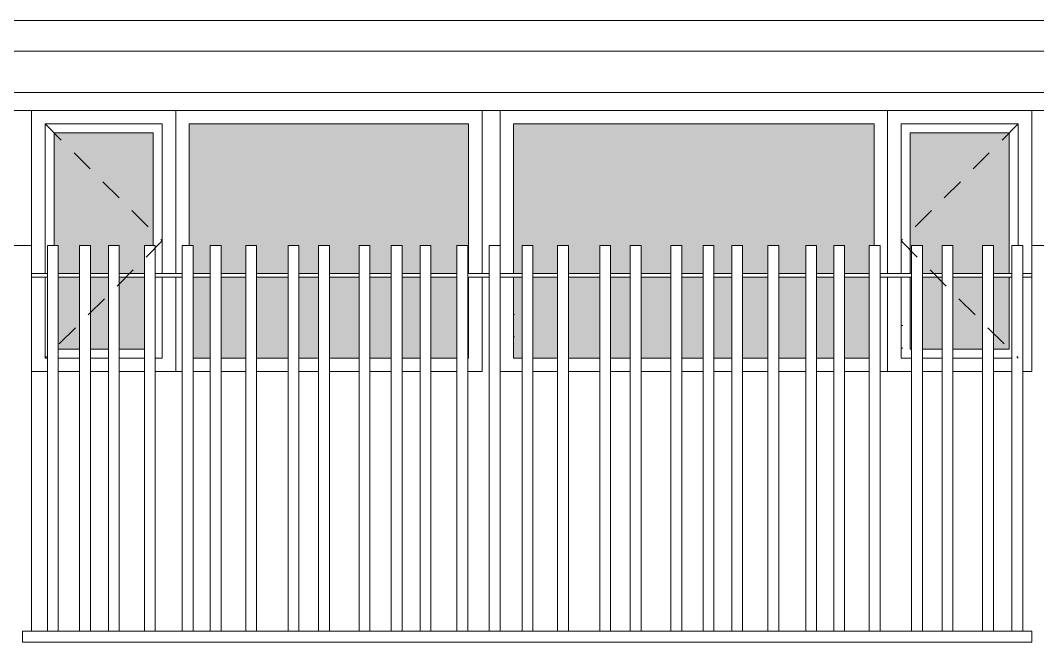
# Model space of a CAD drawing. Header units: metres. Extents: x -183 to 1639, y -350 to 198.
# Drawn here: x 730.04 to 735.68, y -180.97 to -177.55 of the extents above; entities that cross this region are included whole.
import ezdxf

# ---------------------------------------------------------------- set-up
doc = ezdxf.new("R2010")
doc.units = ezdxf.units.M
doc.header["$MEASUREMENT"] = 0
doc.linetypes.add('DASHED', pattern=[19.05, 12.7, -6.35])
for name, color, linetype in [('okna', 4, 'Continuous'), ('pohled', 4, 'Continuous'), ('SRAFA', 251, 'Continuous')]:
    doc.layers.add(name, color=color, linetype=linetype)

msp = doc.modelspace()

# ---------------------------------------------------------------- hatches: boundary and pattern name
at = {"layer": 'okna', "linetype": 'Continuous', "lineweight": 0}
h = msp.add_hatch(dxfattribs=at)
h.set_pattern_fill('DOTS', color=256, style=0)
h.set_pattern_definition([(360, (204.680257, 62.7584), (0.03125, 0.0625), [0, -0.0625])])
h.paths.add_polyline_path([(732.802, -179.4213), (732.802, -179.1228), (732.7737, -179.1228), (732.7737, -179.4213)])
at = {"layer": 'SRAFA', "linetype": 'Continuous', "lineweight": 0}
for points in [[(730.9737, -178.7963), (730.9946, -178.7963), (730.9946, -178.9528), (731.0901, -178.9528), (731.0901, -178.7963), (731.1501, -178.7963), (731.1501, -178.9528), (731.2873, -178.9528), (731.2873, -178.7963), (731.3473, -178.7963), (731.3473, -178.9528), (731.5221, -178.9528), (731.5221, -178.7963), (731.5821, -178.7963), (731.5821, -178.9528), (731.6911, -178.9528), (731.6911, -178.7963), (731.7511, -178.7963), (731.7511, -178.9528), (731.9165, -178.9528), (731.9165, -178.7963), (731.9765, -178.7963), (731.9765, -178.9528), (732.0949, -178.9528), (732.0949, -178.7963), (732.1549, -178.7963), (732.1549, -178.9528), (732.2546, -178.9528), (732.2546, -178.7963), (732.3146, -178.7963), (732.3146, -178.9528), (732.4587, -178.9528), (732.4587, -178.7963), (732.5187, -178.7963), (732.5187, -178.9528), (732.5237, -178.9528), (732.5237, -178.1213), (730.9737, -178.1213)], [(732.7737, -178.9528), (732.8201, -178.9528), (732.8201, -178.7963), (732.8801, -178.7963), (732.8801, -178.9528), (733.0173, -178.9528), (733.0173, -178.7963), (733.0773, -178.7963), (733.0773, -178.9528), (733.252, -178.9528), (733.252, -178.7963), (733.312, -178.7963), (733.312, -178.9528), (733.4211, -178.9528), (733.4211, -178.7963), (733.4811, -178.7963), (733.4811, -178.9528), (733.6465, -178.9528), (733.6465, -178.7963), (733.7065, -178.7963), (733.7065, -178.9528), (733.8249, -178.9528), (733.8249, -178.7963), (733.8849, -178.7963), (733.8849, -178.9528), (733.9845, -178.9528), (733.9845, -178.7963), (734.0445, -178.7963), (734.0445, -178.9528), (734.1845, -178.9528), (734.1845, -178.7963), (734.2445, -178.7963), (734.2445, -178.9528), (734.3945, -178.9528), (734.3945, -178.7963), (734.4545, -178.7963), (734.4545, -178.9528), (734.55, -178.9528), (734.55, -178.7963), (734.61, -178.7963), (734.61, -178.9528), (734.7472, -178.9528), (734.7472, -178.7963), (734.7737, -178.7963), (734.7737, -178.1213), (732.7737, -178.1213)], [(730.5246, -178.7963), (730.5846, -178.7963), (730.5846, -178.9528), (730.7246, -178.9528), (730.7246, -178.7963), (730.7737, -178.7963), (730.7737, -178.1713), (730.2237, -178.1713), (730.2237, -178.7963), (730.2466, -178.7963), (730.2466, -178.9528), (730.365, -178.9528), (730.365, -178.7963), (730.425, -178.7963), (730.425, -178.9528), (730.5246, -178.9528)], [(734.9737, -178.9528), (734.982, -178.9528), (734.982, -178.7963), (735.042, -178.7963), (735.042, -178.9528), (735.151, -178.9528), (735.151, -178.7963), (735.211, -178.7963), (735.211, -178.9528), (735.3764, -178.9528), (735.3764, -178.7963), (735.4364, -178.7963), (735.4364, -178.9528), (735.5237, -178.9528), (735.5237, -178.1713), (734.9737, -178.1713)], [(730.365, -179.3713), (730.365, -178.9728), (730.3567, -178.9728), (730.2466, -178.9728), (730.2466, -179.3713)], [(730.5246, -179.3713), (730.5246, -178.9728), (730.425, -178.9728), (730.425, -179.3713)], [(730.5846, -178.9728), (730.5846, -179.3713), (730.7246, -179.3713), (730.7246, -178.9728)], [(730.9946, -178.9728), (730.9946, -179.4213), (731.0901, -179.4213), (731.0901, -178.9728)], [(731.1501, -178.9728), (731.1501, -179.4213), (731.2873, -179.4213), (731.2873, -178.9728)], [(731.3473, -178.9728), (731.3473, -179.4213), (731.5221, -179.4213), (731.5221, -178.9728), (731.5212, -178.9728)], [(731.5821, -178.9728), (731.5821, -179.4213), (731.6911, -179.4213), (731.6911, -178.9728)], [(731.7511, -178.9728), (731.7511, -179.4213), (731.9165, -179.4213), (731.9165, -178.9728)], [(731.9765, -178.9728), (731.9765, -179.4213), (732.0949, -179.4213), (732.0949, -178.9728), (732.0867, -178.9728)], [(732.1549, -178.9728), (732.1549, -179.4213), (732.2546, -179.4213), (732.2546, -178.9728)], [(732.3146, -178.9728), (732.3146, -179.4213), (732.4587, -179.4213), (732.4587, -178.9728)], [(732.8201, -179.4213), (732.8201, -178.9728), (732.7737, -178.9728), (732.7737, -179.4213)], [(733.0173, -179.4213), (733.0173, -178.9728), (732.8801, -178.9728), (732.8801, -179.4213)], [(733.252, -179.4213), (733.252, -178.9728), (733.0773, -178.9728), (733.0773, -179.4213)], [(733.4211, -179.4213), (733.4211, -178.9728), (733.312, -178.9728), (733.312, -179.4213)], [(733.6465, -179.4213), (733.6465, -178.9728), (733.4811, -178.9728), (733.4811, -179.4213)], [(733.8249, -179.4213), (733.8249, -178.9728), (733.7065, -178.9728), (733.7065, -179.4213)], [(733.9845, -179.4213), (733.9845, -178.9728), (733.8849, -178.9728), (733.8849, -179.4213)], [(734.1845, -179.4213), (734.1845, -178.9728), (734.0445, -178.9728), (734.0445, -179.4213)], [(734.3945, -179.4213), (734.3945, -178.9728), (734.2445, -178.9728), (734.2445, -179.4213)], [(734.55, -179.4213), (734.55, -178.9728), (734.4545, -178.9728), (734.4545, -179.4213)], [(734.7472, -179.4213), (734.7472, -178.9728), (734.61, -178.9728), (734.61, -179.4213)], [(734.982, -178.9728), (734.9737, -178.9728), (734.9737, -179.3713), (734.982, -179.3713)], [(735.042, -178.9728), (735.042, -179.3713), (735.151, -179.3713), (735.151, -178.9728)], [(735.211, -178.9728), (735.211, -179.3713), (735.3764, -179.3713), (735.3764, -178.9728)], [(735.4364, -178.9728), (735.4364, -179.3713), (735.5237, -179.3713), (735.5237, -178.9728)]]:
    msp.add_hatch(color=254, dxfattribs=at).paths.add_polyline_path(points)
h = msp.add_hatch(dxfattribs=at)
h.set_pattern_fill('DOTS', color=256, style=0)
h.set_pattern_definition([(360, (204.930257, 62.7584), (0.03125, 0.0625), [0, -0.0625])])
h.paths.add_polyline_path([(734.951, -179.4213), (734.951, -179.1228), (734.9237, -179.1228), (734.9237, -179.4213)])

# ---------------------------------------------------------------- linework, layer by layer
at = {"layer": 'okna', "linetype": 'Continuous', "lineweight": 0}
for p, q in [((732.5987, -178.0463), (732.5987, -178.7963)), ((732.6987, -178.0463), (732.6987, -178.7963)), ((735.6487, -178.0463), (735.6487, -178.9528)), ((729.1587, -178.7963), (730.0987, -178.7963)), ((730.0987, -180.9384), (730.0987, -178.7963)), ((730.1866, -180.9384), (730.1866, -178.7963)), ((730.2466, -178.7963), (730.2466, -180.9384)), ((730.365, -180.9375), (730.365, -178.7963)), ((730.425, -178.7963), (730.425, -180.9384)), ((730.5246, -180.9384), (730.5246, -178.7963)), ((730.5846, -178.7963), (730.5846, -180.9384)), ((730.7246, -180.9384), (730.7246, -178.7963)), ((730.7846, -178.7963), (730.7846, -180.9384)), ((730.9346, -180.9384), (730.9346, -178.7963)), ((730.9946, -178.7963), (730.9946, -180.9384)), ((731.0901, -180.9384), (731.0901, -178.7963)), ((731.1501, -178.7963), (731.1501, -180.9384)), ((731.2873, -180.9384), (731.2873, -178.7963)), ((731.3473, -178.7963), (731.3473, -180.9384)), ((731.5221, -180.9384), (731.5221, -178.7963)), ((731.5821, -178.7963), (731.5821, -180.9384)), ((731.6911, -180.9384), (731.6911, -178.7963)), ((731.7511, -178.7963), (731.7511, -180.9384)), ((731.9165, -180.9384), (731.9165, -178.7963)), ((731.9765, -178.7963), (731.9765, -180.9384)), ((732.0949, -180.9384), (732.0949, -178.7963)), ((732.1549, -178.7963), (732.1549, -180.9384)), ((732.2546, -180.9384), (732.2546, -178.7963)), ((732.3146, -178.7963), (732.3146, -180.9384)), ((732.4587, -180.9384), (732.4587, -178.7963)), ((732.5187, -178.7963), (732.5187, -180.9382)), ((732.6387, -180.9384), (732.6387, -178.7963)), ((732.6987, -178.7963), (732.6987, -180.9384)), ((732.8201, -180.9384), (732.8201, -178.7963)), ((732.8201, -178.7963), (732.8801, -178.7963)), ((732.8801, -178.7963), (732.8801, -180.9384)), ((733.0173, -180.9384), (733.0173, -178.7963)), ((733.0173, -178.7963), (733.0773, -178.7963)), ((733.0773, -178.7963), (733.0773, -180.9384)), ((733.252, -180.9384), (733.252, -178.7963)), ((733.252, -178.7963), (733.312, -178.7963)), ((733.312, -178.7963), (733.312, -180.9384)), ((733.4211, -180.9384), (733.4211, -178.7963)), ((733.4211, -178.7963), (733.4811, -178.7963)), ((733.4811, -178.7963), (733.4811, -180.9384)), ((733.6465, -180.9384), (733.6465, -178.7963)), ((733.6465, -178.7963), (733.7065, -178.7963)), ((733.7065, -178.7963), (733.7065, -180.9384)), ((733.8249, -180.9384), (733.8249, -178.7963)), ((733.8249, -178.7963), (733.8849, -178.7963)), ((733.8849, -178.7963), (733.8849, -180.9384)), ((733.9845, -180.9384), (733.9845, -178.7963)), ((733.9845, -178.7963), (734.0445, -178.7963)), ((734.0445, -178.7963), (734.0445, -180.9384)), ((734.1845, -180.9384), (734.1845, -178.7963)), ((734.1845, -178.7963), (734.2445, -178.7963)), ((734.2445, -178.7963), (734.2445, -180.9384)), ((734.3945, -178.7963), (734.4545, -178.7963)), ((734.3945, -180.9384), (734.3945, -178.7963)), ((734.4545, -178.7963), (734.4545, -180.9384)), ((734.55, -178.7963), (734.61, -178.7963)), ((734.55, -180.9384), (734.55, -178.7963)), ((734.61, -178.7963), (734.61, -180.9384)), ((734.7472, -178.7963), (734.8072, -178.7963)), ((734.7472, -180.9384), (734.7472, -178.7963)), ((734.8072, -178.7963), (734.8072, -180.9384)), ((734.982, -178.7963), (735.042, -178.7963)), ((734.982, -180.9384), (734.982, -178.7963)), ((735.042, -178.7963), (735.042, -180.9384)), ((735.151, -178.7963), (735.211, -178.7963)), ((735.151, -180.9384), (735.151, -178.7963)), ((735.211, -178.7963), (735.211, -180.9384)), ((735.3764, -178.7963), (735.4364, -178.7963)), ((735.3764, -180.9384), (735.3764, -178.7963)), ((735.4364, -178.7963), (735.4364, -180.9384)), ((735.5387, -178.7963), (735.5987, -178.7963)), ((735.5387, -180.9384), (735.5387, -178.7963)), ((735.5987, -178.7963), (735.5987, -180.9384)), ((735.8487, -178.7963), (735.6487, -178.7963)), ((730.0987, -178.9528), (730.1866, -178.9528)), ((730.2466, -178.9528), (730.365, -178.9528)), ((730.3567, -178.9528), (730.365, -178.9528)), ((730.425, -178.9528), (730.5246, -178.9528)), ((730.5846, -178.9528), (730.7246, -178.9528)), ((730.7846, -178.9528), (730.9346, -178.9528)), ((730.9946, -178.9528), (731.0901, -178.9528)), ((731.1501, -178.9528), (731.2873, -178.9528)), ((731.3473, -178.9528), (731.5221, -178.9528)), ((731.5212, -178.9528), (731.5221, -178.9528)), ((731.5821, -178.9528), (731.6911, -178.9528)), ((731.7511, -178.9528), (731.9165, -178.9528)), ((731.9765, -178.9528), (732.0949, -178.9528)), ((732.0867, -178.9528), (732.0949, -178.9528)), ((732.1549, -178.9528), (732.2546, -178.9528)), ((732.3146, -178.9528), (732.4587, -178.9528)), ((732.5187, -178.9528), (732.6387, -178.9528)), ((732.6987, -178.9528), (732.8201, -178.9528)), ((732.8801, -178.9528), (733.0173, -178.9528)), ((733.0773, -178.9528), (733.252, -178.9528)), ((733.312, -178.9528), (733.4211, -178.9528)), ((733.4811, -178.9528), (733.6465, -178.9528)), ((733.7065, -178.9528), (733.8249, -178.9528)), ((733.8849, -178.9528), (733.9845, -178.9528)), ((734.0445, -178.9528), (734.1845, -178.9528)), ((734.2445, -178.9528), (734.3945, -178.9528)), ((734.4545, -178.9528), (734.55, -178.9528)), ((734.61, -178.9528), (734.7472, -178.9528)), ((734.8072, -178.9528), (734.982, -178.9528)), ((735.042, -178.9528), (735.151, -178.9528)), ((735.211, -178.9528), (735.3764, -178.9528)), ((735.4364, -178.9528), (735.5387, -178.9528)), ((735.5987, -178.9528), (735.6487, -178.9528)), ((730.0987, -178.9728), (730.1866, -178.9728)), ((730.2466, -178.9728), (730.365, -178.9728)), ((730.3567, -178.9728), (730.365, -178.9728)), ((730.425, -178.9728), (730.5246, -178.9728)), ((730.5846, -178.9728), (730.7246, -178.9728)), ((730.7846, -178.9728), (730.9346, -178.9728)), ((730.9946, -178.9728), (731.0901, -178.9728)), ((731.1501, -178.9728), (731.2873, -178.9728)), ((731.3473, -178.9728), (731.5221, -178.9728)), ((731.5212, -178.9728), (731.5221, -178.9728)), ((731.5821, -178.9728), (731.6911, -178.9728)), ((731.7511, -178.9728), (731.9165, -178.9728)), ((731.9765, -178.9728), (732.0949, -178.9728)), ((732.0867, -178.9728), (732.0949, -178.9728)), ((732.1549, -178.9728), (732.2546, -178.9728)), ((732.3146, -178.9728), (732.4587, -178.9728)), ((732.5187, -178.9728), (732.6387, -178.9728)), ((732.6987, -178.9728), (732.8201, -178.9728)), ((732.8801, -178.9728), (733.0173, -178.9728)), ((733.0773, -178.9728), (733.252, -178.9728)), ((733.312, -178.9728), (733.4211, -178.9728)), ((733.4811, -178.9728), (733.6465, -178.9728)), ((733.7065, -178.9728), (733.8249, -178.9728)), ((733.8849, -178.9728), (733.9845, -178.9728)), ((734.0445, -178.9728), (734.1845, -178.9728)), ((734.2445, -178.9728), (734.3945, -178.9728)), ((734.4545, -178.9728), (734.55, -178.9728)), ((734.61, -178.9728), (734.7472, -178.9728)), ((734.8072, -178.9728), (734.982, -178.9728)), ((735.042, -178.9728), (735.151, -178.9728)), ((735.211, -178.9728), (735.3764, -178.9728)), ((735.4364, -178.9728), (735.5387, -178.9728)), ((735.5987, -178.9728), (735.6487, -178.9728)), ((735.6487, -178.9728), (735.6487, -179.4963)), ((732.6987, -179.4963), (732.8201, -179.4963)), ((732.8801, -179.4963), (733.0173, -179.4963)), ((733.0773, -179.4963), (733.252, -179.4963)), ((733.312, -179.4963), (733.4211, -179.4963)), ((733.4811, -179.4963), (733.6465, -179.4963)), ((733.7065, -179.4963), (733.8249, -179.4963)), ((733.8849, -179.4963), (733.9845, -179.4963)), ((734.0445, -179.4963), (734.1845, -179.4963)), ((734.2445, -179.4963), (734.3945, -179.4963)), ((734.4545, -179.4963), (734.55, -179.4963)), ((734.61, -179.4963), (734.7472, -179.4963)), ((734.8072, -179.4963), (734.951, -179.4963)), ((735.042, -179.4963), (735.151, -179.4963)), ((735.2364, -179.4963), (735.3764, -179.4963)), ((735.4364, -179.4963), (735.5145, -179.4963)), ((735.6487, -180.9384), (735.6487, -180.9984))]:
    msp.add_line(p, q, dxfattribs=at)
at = {"layer": 'okna', "linetype": 'DASHED', "lineweight": 0, "ltscale": 0.01}
for p, q in [((730.1737, -178.1213), (730.8237, -178.7713)), ((735.5737, -178.1213), (734.9237, -178.7713)), ((730.8237, -178.7713), (730.1737, -179.4213)), ((734.9237, -178.7713), (735.5737, -179.4213))]:
    msp.add_line(p, q, dxfattribs=at)
at = {"layer": 'okna', "linetype": 'Continuous', "lineweight": 0}
for points in [[(732.6987, -178.7963), (732.6987, -178.0463), (734.8487, -178.0463), (734.8487, -178.9528)], [(734.8487, -178.9528), (734.8487, -178.0463), (735.6487, -178.0463), (735.6487, -178.9728)], [(732.7737, -178.9528), (732.7737, -178.1213), (734.7737, -178.1213), (734.7737, -178.7963)], [(734.9237, -178.9528), (734.9237, -178.1213), (735.5737, -178.1213), (735.5737, -178.7963)], [(734.9737, -178.9528), (734.9737, -178.1713), (735.5237, -178.1713), (735.5237, -178.9528)], [(732.8201, -179.4213), (732.7737, -179.4213), (732.7737, -178.9728)], [(734.8487, -178.9728), (734.8487, -179.4963), (734.842, -179.4963)], [(734.982, -179.4963), (734.8487, -179.4963), (734.8487, -178.9728)], [(734.982, -179.4213), (734.9237, -179.4213), (734.9237, -178.9728)], [(734.982, -179.3713), (734.9737, -179.3713), (734.9737, -178.9728)], [(735.5237, -178.9728), (735.5237, -179.3713)], [(735.6487, -178.9728), (735.6487, -179.4963), (735.5987, -179.4963)], [(735.151, -179.3713), (735.042, -179.3713)], [(735.3764, -179.3713), (735.211, -179.3713)], [(735.5237, -179.3713), (735.4364, -179.3713)], [(733.0173, -179.4213), (732.8801, -179.4213)], [(733.252, -179.4213), (733.0773, -179.4213)], [(733.4211, -179.4213), (733.312, -179.4213)], [(733.6465, -179.4213), (733.4811, -179.4213)], [(733.8249, -179.4213), (733.7065, -179.4213)], [(733.9845, -179.4213), (733.8849, -179.4213)], [(734.1845, -179.4213), (734.0445, -179.4213)], [(734.3945, -179.4213), (734.2445, -179.4213)], [(734.55, -179.4213), (734.4545, -179.4213)], [(734.7472, -179.4213), (734.61, -179.4213)], [(735.151, -179.4213), (735.042, -179.4213)], [(735.3764, -179.4213), (735.211, -179.4213)], [(735.5387, -179.4213), (735.4364, -179.4213)], [(732.8201, -179.4963), (732.6987, -179.4963)], [(733.0173, -179.4963), (732.8801, -179.4963)], [(733.252, -179.4963), (733.0773, -179.4963)], [(733.4211, -179.4963), (733.312, -179.4963)], [(733.6465, -179.4963), (733.4811, -179.4963)], [(733.8249, -179.4963), (733.7065, -179.4963)], [(733.9845, -179.4963), (733.8849, -179.4963)], [(734.1845, -179.4963), (734.0445, -179.4963)], [(734.3945, -179.4963), (734.2445, -179.4963)], [(734.55, -179.4963), (734.4545, -179.4963)], [(734.7472, -179.4963), (734.61, -179.4963)], [(735.151, -179.4963), (735.042, -179.4963)], [(735.3764, -179.4963), (735.211, -179.4963)], [(735.5387, -179.4963), (735.4364, -179.4963)], [(735.6487, -180.9984), (730.0487, -180.9984), (730.0487, -180.9384), (735.6487, -180.9384)], [(730.4387, -180.9384), (732.5088, -180.9384)], [(732.5813, -180.9384), (733.1162, -180.9384)], [(733.1887, -180.9384), (735.2588, -180.9384)], [(735.3313, -180.9384), (735.6487, -180.9384), (735.6487, -180.9984), (735.32, -180.9984)]]:
    msp.add_lwpolyline(points, dxfattribs=at)
at = {"layer": 'pohled', "lineweight": 0}
for p, q in [((729.1087, -177.5463), (739.4387, -177.5463)), ((728.9587, -177.7167), (739.5887, -177.7167)), ((728.9587, -177.9463), (739.5887, -177.9463)), ((729.3737, -178.0463), (739.1737, -178.0463)), ((730.0987, -179.5963), (730.0987, -178.0463)), ((730.0987, -179.5963), (730.0987, -178.0463)), ((730.0987, -178.7963), (730.0987, -178.0463)), ((730.1866, -178.7963), (730.2466, -178.7963)), ((730.365, -178.7963), (730.425, -178.7963)), ((730.5246, -178.7963), (730.5846, -178.7963)), ((730.7246, -178.7963), (730.7846, -178.7963)), ((730.9346, -178.7963), (730.9946, -178.7963)), ((731.0901, -178.7963), (731.1501, -178.7963)), ((731.2873, -178.7963), (731.3473, -178.7963)), ((731.5221, -178.7963), (731.5821, -178.7963)), ((731.6911, -178.7963), (731.7511, -178.7963)), ((731.9165, -178.7963), (731.9765, -178.7963)), ((732.0949, -178.7963), (732.1549, -178.7963)), ((732.2546, -178.7963), (732.3146, -178.7963)), ((732.4587, -178.7963), (732.5187, -178.7963)), ((732.6387, -178.7963), (732.6987, -178.7963))]:
    msp.add_line(p, q, dxfattribs=at)
msp.add_lwpolyline([(729.4487, -178.0463), (730.0987, -178.0463), (730.0987, -178.7963), (729.4487, -178.7963)], close=True, dxfattribs=at)
for points in [[(730.1866, -179.4963), (730.0987, -179.4963), (730.0987, -178.0463), (730.8987, -178.0463), (730.8987, -178.9528)], [(732.5987, -178.9528), (732.5987, -178.0463), (730.8987, -178.0463), (730.8987, -178.9528)], [(730.1737, -178.9528), (730.1737, -178.1213), (730.8237, -178.1213), (730.8237, -178.9528)], [(732.5237, -178.9528), (732.5237, -178.1213), (730.9737, -178.1213), (730.9737, -178.7963)], [(730.2237, -178.7963), (730.2237, -178.1713), (730.7737, -178.1713), (730.7737, -178.7963)], [(730.1866, -179.4213), (730.1737, -179.4213), (730.1737, -178.9728)], [(730.8987, -178.9728), (730.8987, -179.4963), (730.7846, -179.4963)], [(730.8237, -178.9728), (730.8237, -179.4213), (730.7846, -179.4213)], [(730.8987, -178.9728), (730.8987, -179.4963)], [(732.5187, -179.4963), (732.5987, -179.4963), (732.5987, -178.9728)], [(732.5187, -179.4213), (732.5237, -179.4213), (732.5237, -178.9728)], [(730.365, -179.3713), (730.2466, -179.3713)], [(730.5246, -179.3713), (730.425, -179.3713)], [(730.7246, -179.3713), (730.5846, -179.3713)], [(730.365, -179.4213), (730.2466, -179.4213)], [(730.5246, -179.4213), (730.425, -179.4213)], [(730.7246, -179.4213), (730.5846, -179.4213)], [(730.9946, -179.4213), (731.0901, -179.4213)], [(731.1501, -179.4213), (731.2873, -179.4213)], [(731.3473, -179.4213), (731.5221, -179.4213)], [(731.5821, -179.4213), (731.6911, -179.4213)], [(731.7511, -179.4213), (731.9165, -179.4213)], [(731.9765, -179.4213), (732.0949, -179.4213)], [(732.1549, -179.4213), (732.2546, -179.4213)], [(732.3146, -179.4213), (732.4587, -179.4213)], [(730.365, -179.4963), (730.2466, -179.4963)], [(730.5246, -179.4963), (730.425, -179.4963)], [(730.7246, -179.4963), (730.5846, -179.4963)], [(730.8987, -179.4963), (730.9346, -179.4963)], [(730.9946, -179.4963), (731.0901, -179.4963)], [(731.1501, -179.4963), (731.2873, -179.4963)], [(731.3473, -179.4963), (731.5221, -179.4963)], [(731.5821, -179.4963), (731.6911, -179.4963)], [(731.7511, -179.4963), (731.9165, -179.4963)], [(731.9765, -179.4963), (732.0949, -179.4963)], [(732.1549, -179.4963), (732.2546, -179.4963)], [(732.3146, -179.4963), (732.4587, -179.4963)]]:
    msp.add_lwpolyline(points, dxfattribs=at)

doc.saveas('drawing.dxf')
